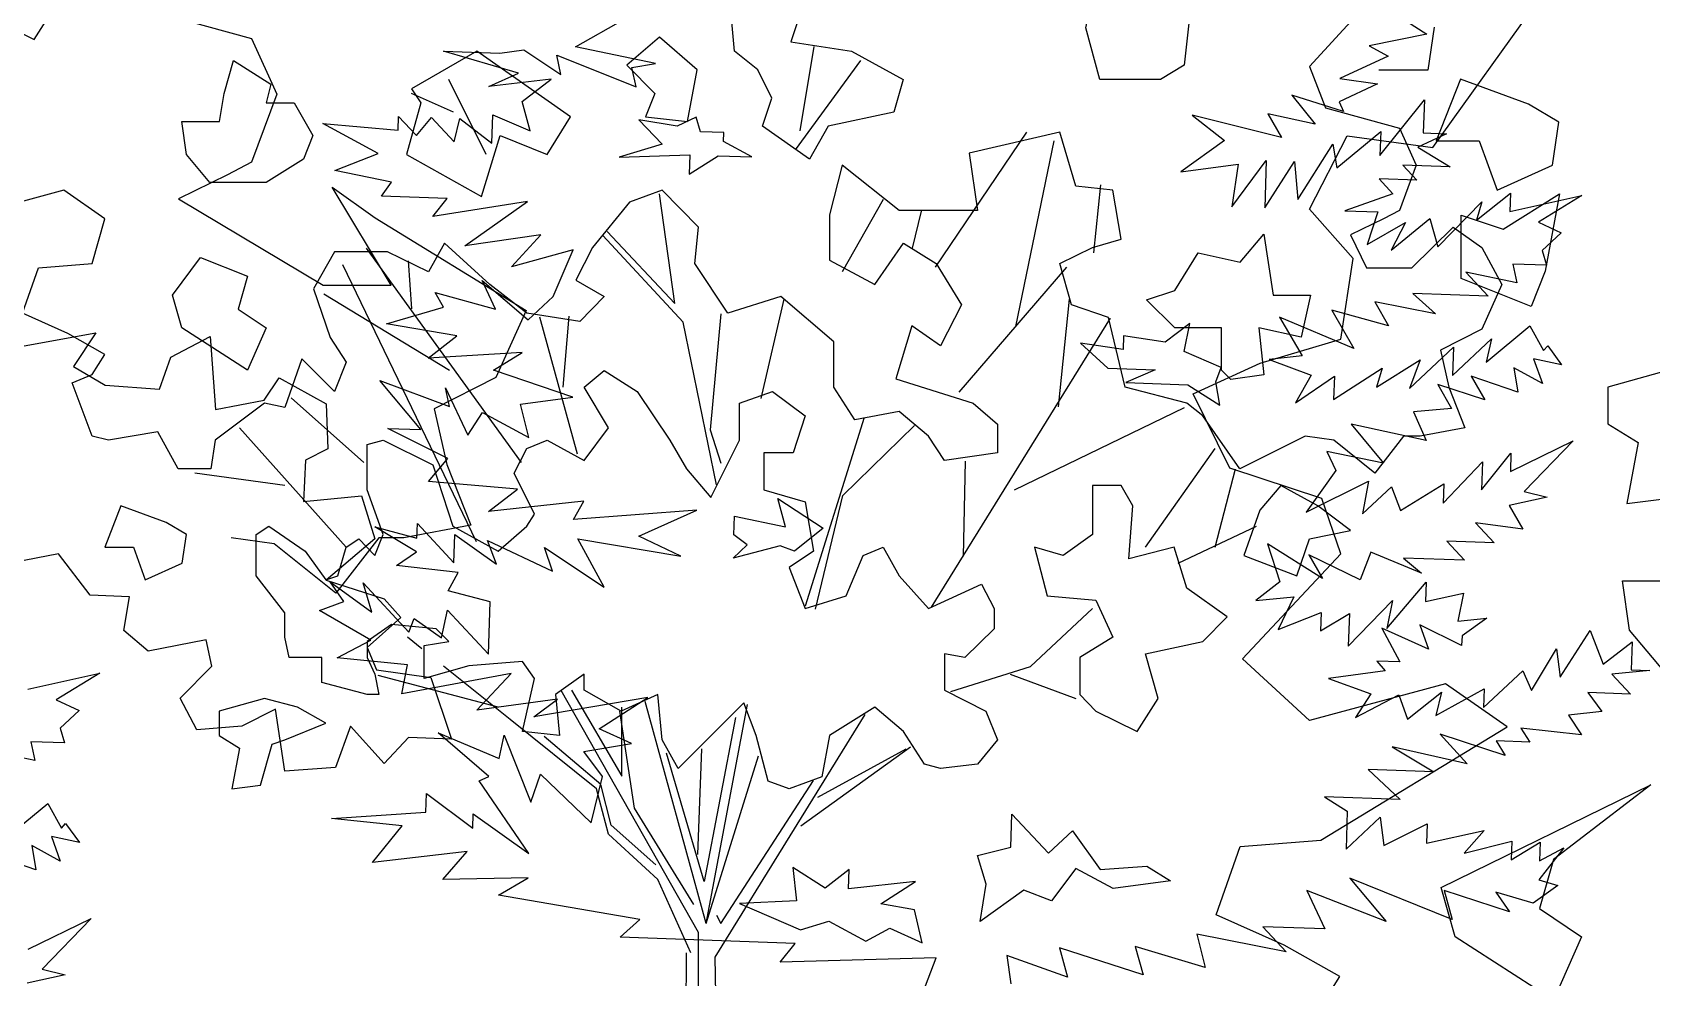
# Model space of a CAD drawing. Header units: inches. Extents: x -11 to 128, y 7 to 56.
# Drawn here: x 63.0438 to 63.4535, y 22.0253 to 22.2642 of the extents above; entities that cross this region are included whole.
import ezdxf

# ---------------------------------------------------------------- set-up
doc = ezdxf.new("R2010")
doc.units = ezdxf.units.IN
doc.header["$MEASUREMENT"] = 0
doc.layers.add('CAY', color=94, linetype='Continuous')
doc.layers.add('CAY-3', color=61, linetype='Continuous')
picture_1 = doc.add_image_def('image1.jpg', size_in_pixel=(1680, 1093))

# ---------------------------------------------------------------- blocks, each defined once
blk = doc.blocks.new('A$C76451831')
at = {"layer": 'CAY'}
for p, q in [((2204.59, 871.13), (2212.5, 918.65)), ((2201.95, 860.56), (2238.9, 910.73)), ((2027.76, 857.92), (2006.64, 900.17)), ((2009.28, 881.69), (1985.53, 892.25)), ((2280.97, 794.46), (2332.46, 870.35)), ((2491.61, 826.98), (2512.84, 868.27)), ((2512.84, 868.27), (2561.19, 861.78)), ((2326.17, 761.03), (2347.79, 865.63)), ((2370.15, 802.52), (2374.13, 840.86)), ((2133.95, 774.01), (2125.31, 835.75)), ((2228.57, 791.89), (2251.65, 832.78)), ((2268.04, 805.06), (2272.95, 825.91)), ((2516.37, 799.25), (2491.61, 826.98)), ((2095.82, 814.51), (2133.95, 774.01)), ((2047.68, 684.5), (1960.21, 805.07)), ((2138.67, 763.39), (2093.47, 812.15)), ((2022.33, 639.81), (1946.85, 795.64)), ((1985.76, 770.86), (1983.84, 797.94)), ((2294.33, 724.07), (2354.87, 794.46)), ((2509.3, 753.83), (2516.37, 799.25)), ((2006.99, 736.26), (1936.23, 779.12)), ((2182.7, 720.53), (2195.67, 776.37)), ((2350.15, 715.81), (2356.44, 776.45)), ((2071.06, 726.82), (2074.45, 766.86)), ((2159.9, 768.11), (2154, 702.83)), ((2079.11, 689.01), (2057.88, 766.34)), ((2157.54, 671.77), (2138.67, 763.39)), ((2278.74, 602.87), (2379.63, 765.75)), ((2463.9, 740.27), (2509.3, 753.83)), ((2426.16, 723.16), (2463.9, 740.27)), ((2446.8, 681.28), (2426.16, 723.16)), ((1958.78, 684.36), (1917.81, 720.82)), ((2325.38, 669.01), (2421.3, 715.42)), ((1948.81, 636.77), (1888.67, 704.01)), ((2154, 702.83), (2159.9, 683.96)), ((2207.63, 603.7), (2240.87, 709.91)), ((2228.69, 665.87), (2269.17, 705.19)), ((2296.69, 631.65), (2297.87, 685.14)), ((2399.28, 636.77), (2438.59, 692.21)), ((1914.22, 671.37), (1863.51, 678.45)), ((2438.59, 636.77), (2449.99, 680.81)), ((2498.69, 664.17), (2446.8, 681.28)), ((2213.36, 601.77), (2228.69, 665.87)), ((2509.3, 632.91), (2498.69, 664.17)), ((2417.76, 627.72), (2461.78, 648.56)), ((2334.43, 569.52), (2369.41, 602.16)), ((1991.49, 579.54), (1983.4, 586.04)), ((2041.19, 539.64), (2003.71, 569.74)), ((2289.61, 555.37), (2334.43, 569.52)), ((2034.5, 546.71), (1966.89, 564.41)), ((2323.03, 565.2), (2359.98, 551.43)), ((2147.32, 419.7), (2069.92, 556.01)), ((2075.78, 556.15), (2104.08, 507.78)), ((2151.64, 424.81), (2117.3, 549.89)), ((2151.64, 424.81), (2174.99, 548.11)), ((2089.93, 500.71), (2041.19, 539.64)), ((2102.9, 544.36), (2111.16, 489.69)), ((2104.08, 507.78), (2104.08, 546.71)), ((2168.15, 540.82), (2150.46, 448.4)), ((2156.75, 405.93), (2241.29, 542.41)), ((5199.71, 528.68), (5226.98, 544.04)), ((5661.22, 547.47), (5679.4, 535.95)), ((5683.65, 539.8), (5680.11, 515.62)), ((2092.29, 503.06), (2060.45, 530.2)), ((5679.4, 535.95), (5646.99, 529.38)), ((5646.99, 529.38), (5657.66, 523.56)), ((2150.46, 448.4), (2129.24, 520.76)), ((2146.93, 463.74), (2149.28, 523.12)), ((2205.1, 479.86), (2266.82, 524.3)), ((2214.54, 495.99), (2264.46, 523.12)), ((5125.31, 526.29), (5156.99, 525.18)), ((5167.47, 513.94), (5125.31, 526.29)), ((5156.99, 525.18), (5170.65, 526.97)), ((5170.65, 526.97), (5191.46, 513.1)), ((5189.12, 524.06), (5233.82, 506.18)), ((5191.46, 513.1), (5189.12, 524.06)), ((5244.7, 519.4), (5199.71, 528.68)), ((5657.66, 523.56), (5630.49, 510.91)), ((2151.64, 424.81), (2181.18, 519.19)), ((5150.9, 506.35), (5167.47, 513.94)), ((5231.48, 517.14), (5244.7, 519.4)), ((5233.82, 506.18), (5231.48, 517.14)), ((5680.11, 515.62), (5652.4, 515.62)), ((2098.18, 480.26), (2092.29, 503.06)), ((2159.9, 424.81), (2212.18, 505.42)), ((5185.94, 510.57), (5150.9, 506.35)), ((5169.64, 497.99), (5185.94, 510.57)), ((5651.68, 507.91), (5630.03, 497.78)), ((5630.49, 510.91), (5651.68, 507.91)), ((2096.61, 475.14), (2089.93, 500.71)), ((5174.04, 481.52), (5169.64, 497.99)), ((5632.55, 492.25), (5603.42, 501.43)), ((5603.42, 501.43), (5616.44, 485.11)), ((5630.03, 497.78), (5632.55, 492.25)), ((5652.99, 467.51), (5678.1, 498.82)), ((5678.1, 498.82), (5677.45, 480.26)), ((2111.16, 489.69), (2144.57, 435.43)), ((5057.27, 485.6), (5099.74, 481.85)), ((5088.4, 468.64), (5057.27, 485.6)), ((5099.74, 481.85), (5100.01, 489.54)), ((5100.01, 489.54), (5110.05, 478.77)), ((5110.05, 478.77), (5118.57, 488.9)), ((5118.57, 488.9), (5131.23, 475.31)), ((5131.23, 475.31), (5134.41, 488.34)), ((5134.41, 488.34), (5152.5, 474.56)), ((5152.5, 474.56), (5153.06, 490.41)), ((5153.06, 490.41), (5174.04, 481.52)), ((5597.6, 477.61), (5547.29, 490.25)), ((5547.29, 490.25), (5565.37, 476.01)), ((5589.92, 491.02), (5597.6, 477.61)), ((5616.44, 485.11), (5589.92, 491.02)), ((2124.52, 449.58), (2096.61, 475.14)), ((2123.34, 457.84), (2098.18, 480.26)), ((5565.37, 476.01), (5540.74, 458.29)), ((5628.73, 460.65), (5653.46, 481.1)), ((5653.46, 481.1), (5652.99, 467.51)), ((5690.58, 479.8), (5674.45, 472.2)), ((5677.45, 480.26), (5690.58, 479.8)), ((5064.05, 459.07), (5088.4, 468.64)), ((5606.81, 442.83), (5626.47, 473.88)), ((5626.47, 473.88), (5628.73, 460.65)), ((5674.45, 472.2), (5692.64, 461.14)), ((5096, 452.51), (5064.05, 459.07)), ((5540.74, 458.29), (5573.06, 462.6)), ((5569.51, 438.7), (5589, 464.76)), ((5573.06, 462.6), (5569.51, 438.7)), ((5589, 464.76), (5588.07, 438.05)), ((5588.07, 438.05), (5604.84, 464.21)), ((5604.84, 464.21), (5606.81, 442.83)), ((5665.94, 462.08), (5673.8, 453.64)), ((5692.64, 461.14), (5665.94, 462.08)), ((2142.99, 408.29), (2124.52, 449.58)), ((5062.55, 449.63), (5086.72, 432.52)), ((5090.28, 444.55), (5096, 452.51)), ((5652.53, 454.38), (5660.39, 445.95)), ((5673.8, 453.64), (5652.53, 454.38)), ((5127.39, 443.26), (5090.28, 444.55)), ((5119.34, 433.11), (5127.39, 443.26)), ((5172.65, 441.67), (5119.34, 433.11)), ((5137.34, 416.61), (5172.65, 441.67)), ((5660.39, 445.95), (5633.33, 436.47)), ((5685.63, 416.05), (5710.54, 441.48)), ((5707.46, 431.16), (5726.57, 446.36)), ((5710.54, 441.48), (5707.46, 431.16)), ((5726.57, 446.36), (5726.2, 435.94)), ((5726.2, 435.94), (5766.85, 444.95)), ((5766.85, 444.95), (5742.31, 429.94)), ((2157.54, 429.53), (2159.9, 424.81)), ((5633.33, 436.47), (5651.88, 435.82)), ((5651.88, 435.82), (5645.8, 417.45)), ((5645.8, 417.45), (5667.53, 429.83)), ((5659.29, 414.25), (5681.21, 432.08)), ((5667.53, 429.83), (5659.29, 414.25)), ((5681.21, 432.08), (5685.63, 416.05)), ((5742.31, 429.94), (5755.24, 424.05)), ((5180.15, 422.83), (5137.34, 416.61)), ((5163.66, 404.81), (5180.15, 422.83)), ((5755.24, 424.05), (5744.47, 414)), ((2147.32, 135.38), (2147.32, 419.7)), ((5198.44, 414.48), (5163.66, 404.81)), ((5187.1, 388.13), (5198.44, 414.48)), ((5744.47, 414), (5746.9, 405.75)), ((2138.28, 140.1), (2140.64, 408.29)), ((2161.47, 135.38), (2156.75, 405.93)), ((5701.45, 401.9), (5714.12, 388.31)), ((5730.24, 395.91), (5701.45, 401.9)), ((5746.9, 405.75), (5727.89, 406.42)), ((5727.89, 406.42), (5730.24, 395.91)), ((5154.68, 381.1), (5147.08, 397.23)), ((5147.08, 397.23), (5173.04, 375.02)), ((5120.57, 390.45), (5154.68, 381.1)), ((5125.26, 382.13), (5120.57, 390.45)), ((5173.04, 375.02), (5187.1, 388.13)), ((5650.11, 385.11), (5657.8, 371.69)), ((5684.32, 378.47), (5650.11, 385.11)), ((5714.12, 388.31), (5671.57, 389.8)), ((5671.57, 389.8), (5684.32, 378.47)), ((5093.21, 372.82), (5125.26, 382.13)), ((5171.94, 380.31), (5154.84, 342.56)), ((5596.34, 376.56), (5609.18, 354.8)), ((5638.32, 358.77), (5596.34, 376.56)), ((5625.93, 380.51), (5638.32, 358.77)), ((5657.8, 371.69), (5625.93, 380.51)), ((5132.85, 366), (5093.21, 372.82)), ((5116.55, 353.42), (5132.85, 366)), ((5712.82, 351.18), (5737.55, 371.63)), ((5737.55, 371.63), (5745.22, 357.76)), ((5169.68, 356.55), (5116.55, 353.42)), ((5153.48, 346.69), (5169.68, 356.55)), ((5669.71, 336.37), (5694.53, 359.53)), ((5693.98, 343.68), (5715.99, 364.22)), ((5694.53, 359.53), (5693.98, 343.68)), ((5715.99, 364.22), (5712.82, 351.18)), ((5745.22, 357.76), (5747.58, 360.4)), ((5747.58, 360.4), (5755.36, 349.7)), ((5609.18, 354.8), (5590.52, 352.74)), ((5590.52, 352.74), (5614.23, 343.75)), ((5626.89, 330.16), (5654.25, 347.79)), ((5651.15, 337.02), (5675.71, 352.48)), ((5654.25, 347.79), (5651.15, 337.02)), ((5675.71, 352.48), (5669.71, 336.37)), ((5744.58, 339.2), (5728.57, 347.91)), ((5728.57, 347.91), (5730.81, 334.24)), ((5755.36, 349.7), (5739.62, 352.97)), ((5739.62, 352.97), (5744.58, 339.2)), ((5112.43, 313.22), (5089.38, 340.77)), ((5089.38, 340.77), (5128.75, 326.25)), ((5154.84, 342.56), (5120.06, 324.86)), ((5198.26, 331.53), (5153.48, 346.69)), ((5614.23, 343.75), (5605.53, 328.18)), ((5605.53, 328.18), (5627.35, 343.29)), ((5627.35, 343.29), (5626.89, 330.16)), ((5712.08, 329.9), (5685.64, 338.53)), ((5685.64, 338.53), (5693.33, 325.12)), ((5730.81, 334.24), (5704.39, 343.32)), ((5704.39, 343.32), (5712.08, 329.9)), ((5126.39, 336.76), (5139.05, 310.02)), ((5128.75, 326.25), (5126.39, 336.76)), ((5168.67, 327.57), (5198.26, 331.53)), ((5120.06, 324.86), (5127.13, 293.6)), ((5139.05, 310.02), (5147.21, 322.88)), ((5147.21, 322.88), (5173.45, 308.82)), ((5173.45, 308.82), (5168.67, 327.57)), ((5693.33, 325.12), (5671.96, 323.14)), ((5671.96, 323.14), (5679.1, 307.03)), ((5093.87, 313.86), (5112.43, 313.22)), ((5127.72, 296.82), (5093.87, 313.86)), ((5636.83, 316.21), (5655.1, 294.27)), ((5679.1, 307.03), (5636.83, 316.21)), ((5726.53, 289.51), (5762.02, 306.85)), ((5762.02, 306.85), (5734.29, 278.35)), ((5116.85, 284.05), (5127.72, 296.82)), ((5127.13, 293.6), (5140.69, 259.39)), ((5623.15, 300.82), (5628.22, 290.22)), ((5655.1, 294.27), (5623.15, 300.82)), ((5688.75, 271.78), (5710.86, 295.04)), ((5710.31, 279.19), (5726.89, 299.92)), ((5710.86, 295.04), (5710.31, 279.19)), ((5726.89, 299.92), (5726.53, 289.51)), ((5166.99, 279.58), (5116.85, 284.05)), ((5628.22, 290.22), (5611.54, 266.77)), ((5611.54, 266.77), (5646.58, 284.14)), ((5646.58, 284.14), (5643.22, 265.67)), ((5150.69, 267), (5166.99, 279.58)), ((5643.22, 265.67), (5659.62, 280.96)), ((5659.62, 280.96), (5664.59, 267.64)), ((5664.59, 267.64), (5689.13, 282.65)), ((5689.13, 282.65), (5688.75, 271.78)), ((5747.32, 275.18), (5725.86, 270.49)), ((5734.29, 278.35), (5747.32, 275.18)), ((5204.37, 272.83), (5150.69, 267)), ((5198.57, 262.61), (5204.37, 272.83)), ((5268.09, 267.89), (5198.57, 262.61)), ((5235.4, 253.16), (5268.09, 267.89)), ((5725.86, 270.49), (5733.55, 257.07)), ((5110.03, 244.39), (5086.5, 258.36)), ((5086.5, 258.36), (5110.3, 252.09)), ((5140.69, 259.39), (5102.96, 252.31)), ((5110.3, 252.09), (5110.58, 260.24)), ((5110.58, 260.24), (5131.11, 238.22)), ((5733.55, 257.07), (5706.94, 260.72)), ((5706.94, 260.72), (5717.43, 249.48)), ((5029.84, 248.77), (5005.67, 252.31)), ((5064.63, 221.05), (5029.84, 248.77)), ((5088.81, 252.31), (5064.63, 221.05)), ((5102.96, 252.31), (5088.81, 252.31)), ((5131.11, 238.22), (5131.66, 254.07)), ((5131.66, 254.07), (5155.1, 237.38)), ((5155.1, 237.38), (5150.12, 250.7)), ((5150.12, 250.7), (5186.68, 233.56)), ((5186.68, 233.56), (5182.16, 246.86)), ((5182.16, 246.86), (5215.82, 224.38)), ((5200.91, 251.65), (5259.03, 241.91)), ((5215.82, 224.38), (5200.91, 251.65)), ((5259.03, 241.91), (5235.4, 253.16)), ((5620.65, 229.28), (5589.62, 248.95)), ((5589.62, 248.95), (5596.57, 227.4)), ((5717.43, 249.48), (5690.72, 250.41)), ((5690.72, 250.41), (5700.77, 239.63)), ((5098.88, 236.62), (5110.03, 244.39)), ((5641.92, 228.54), (5612.96, 242.7)), ((5612.96, 242.7), (5620.65, 229.28)), ((5647.91, 244.2), (5641.92, 228.54)), ((5676.5, 232.32), (5647.91, 244.2)), ((5700.77, 239.63), (5666.37, 240.83)), ((5666.37, 240.83), (5676.5, 232.32)), ((5133.64, 232.69), (5098.88, 236.62)), ((5127.84, 222.47), (5133.64, 232.69)), ((5069.17, 216.35), (5061.4, 227.51)), ((5061.4, 227.51), (5084.82, 210.37)), ((5079.96, 226.86), (5105.73, 199.21)), ((5084.82, 210.37), (5079.96, 226.86)), ((5151.64, 216.19), (5127.84, 222.47)), ((5596.57, 227.4), (5583.06, 216.99)), ((5656.83, 201.27), (5679.04, 227.24)), ((5679.04, 227.24), (5678.66, 216.38)), ((5678.66, 216.38), (5700.12, 221.07)), ((5700.12, 221.07), (5696.85, 205.31)), ((5055.4, 211.39), (5069.17, 216.35)), ((5084.27, 194.52), (5055.4, 211.39)), ((5124.19, 195.85), (5127.46, 211.6)), ((5127.46, 211.6), (5150.61, 186.76)), ((5150.61, 186.76), (5151.64, 216.19)), ((5583.06, 216.99), (5604.43, 218.97)), ((5604.43, 218.97), (5595.64, 200.69)), ((5595.64, 200.69), (5619.99, 210.27)), ((5619.99, 210.27), (5619.62, 199.85)), ((5635.18, 191.15), (5660.1, 217.02)), ((5660.1, 217.02), (5656.83, 201.27)), ((5105.73, 199.21), (5108.71, 206.81)), ((5108.71, 206.81), (5124.19, 195.85)), ((5619.62, 199.85), (5635.83, 209.71)), ((5635.83, 209.71), (5635.18, 191.15)), ((5654.12, 201.37), (5664.33, 182.42)), ((5680.44, 189.57), (5654.12, 201.37)), ((5699.09, 191.64), (5675.48, 203.34)), ((5675.48, 203.34), (5680.44, 189.57)), ((5696.85, 205.31), (5713.22, 207.01)), ((5713.22, 207.01), (5699.28, 197.07)), ((5065.35, 184.75), (5084.27, 194.52)), ((5699.28, 197.07), (5699.09, 191.64)), ((5754.66, 173.83), (5771.43, 199.99)), ((5771.43, 199.99), (5778.93, 181.14)), ((5778.93, 181.14), (5795.23, 193.72)), ((5795.23, 193.72), (5794.68, 177.87)), ((5105.08, 180.65), (5065.35, 184.75)), ((5651.21, 182.88), (5655.99, 177.27)), ((5664.33, 182.42), (5651.21, 182.88)), ((5738.54, 166.23), (5752.5, 189.77)), ((5752.5, 189.77), (5754.66, 173.83)), ((5101.8, 164.44), (5105.08, 180.65)), ((5163.37, 175.89), (5101.8, 164.44)), ((5144.07, 155.26), (5163.37, 175.89)), ((5655.99, 177.27), (5624.12, 172.95)), ((5711.47, 156.75), (5733.48, 177.29)), ((5733.48, 177.29), (5738.54, 166.23)), ((5805.09, 177.51), (5783.72, 175.53)), ((5783.72, 175.53), (5794.2, 164.29)), ((5794.68, 177.87), (5805.09, 177.51)), ((5624.12, 172.95), (5647.84, 164.41)), ((5647.84, 164.41), (5639.22, 151.11)), ((5668.64, 150.09), (5687.75, 165.29)), ((5684.58, 152.25), (5711.83, 167.16)), ((5687.75, 165.29), (5684.58, 152.25)), ((5711.83, 167.16), (5711.47, 156.75)), ((5794.2, 164.29), (5770.22, 165.13)), ((5770.22, 165.13), (5778, 154.43)), ((5189.6, 161.37), (5144.07, 155.26)), ((5240.39, 162.32), (5176.11, 151.42)), ((5176.11, 151.42), (5189.6, 161.37)), ((5213.04, 144.69), (5240.39, 162.32)), ((5639.22, 151.11), (5663.68, 163.86)), ((5663.68, 163.86), (5668.64, 150.09)), ((5778, 154.43), (5759.35, 152.36)), ((5759.35, 152.36), (5766.66, 141.22)), ((5150.92, 117.85), (5122.33, 142.42)), ((5122.33, 142.42), (5156.72, 128.07)), ((5156.72, 128.07), (5159.44, 141.12)), ((5159.44, 141.12), (5174.44, 103.42)), ((5231.32, 136.34), (5213.04, 144.69)), ((5723.66, 129.58), (5686.93, 141.74)), ((5686.93, 141.74), (5702.2, 124.89)), ((5737.52, 137.25), (5718.51, 137.92)), ((5718.51, 137.92), (5723.66, 129.58)), ((5766.66, 141.22), (5732.36, 145.14)), ((5732.36, 145.14), (5737.52, 137.25)), ((5204.43, 131.84), (5231.32, 136.34)), ((5214.82, 117.88), (5204.43, 131.84)), ((5702.2, 124.89), (5659.94, 134.52)), ((5659.94, 134.52), (5683.47, 120.56)), ((5174.44, 103.42), (5179.97, 119.1)), ((5179.97, 119.1), (5208.47, 91.81)), ((5646.36, 121.85), (5664.34, 104.9)), ((5683.47, 120.56), (5646.36, 121.85)), ((5145.4, 115.32), (5150.92, 117.85)), ((5173.42, 74.45), (5145.4, 115.32)), ((5208.47, 91.81), (5214.82, 117.88)), ((5115.33, 97.78), (5115.69, 108.2)), ((5115.69, 108.2), (5141.75, 88.7)), ((5621.8, 106.39), (5634.65, 98.23)), ((5664.34, 104.9), (5621.8, 106.39)), ((5062.19, 94.2), (5115.33, 97.78)), ((5101.92, 90.09), (5062.19, 94.2)), ((5141.75, 88.7), (5142.03, 96.85)), ((5142.03, 96.85), (5173.42, 74.45)), ((5634.65, 98.23), (5633.91, 76.95)), ((5633.91, 76.95), (5653.12, 94.87)), ((5653.12, 94.87), (5655.28, 78.93)), ((5085.34, 69.36), (5101.92, 90.09)), ((5655.28, 78.93), (5679.72, 91.22)), ((5679.72, 91.22), (5679.35, 80.35)), ((5679.35, 80.35), (5711.76, 87.38)), ((5711.76, 87.38), (5700.44, 74.63)), ((5138.57, 75.66), (5085.34, 69.36)), ((5124.88, 59.82), (5138.57, 75.66)), ((5700.44, 74.63), (5727.42, 81.39)), ((5727.42, 81.39), (5727.05, 70.98)), ((5727.05, 70.98), (5743.26, 80.84)), ((5756.74, 77.65), (5742.51, 59.56)), ((5743.26, 80.84), (5742.89, 70.43)), ((5742.89, 70.43), (5756.74, 77.65)), ((5172.95, 60.86), (5124.88, 59.82)), ((5156.29, 51.02), (5172.95, 60.86)), ((5693.7, 37.24), (5636.06, 60.56)), ((5636.06, 60.56), (5656.51, 36.27)), ((5753.28, 56.46), (5739.34, 46.52)), ((5742.51, 59.56), (5753.28, 56.46)), ((5236.02, 37.35), (5156.29, 51.02)), ((5656.51, 36.27), (5611.8, 53.7)), ((5611.8, 53.7), (5621.92, 32.04)), ((5726.02, 41.55), (5689.29, 53.71)), ((5689.29, 53.71), (5693.7, 37.24)), ((5739.34, 46.52), (5718.26, 52.7)), ((5718.26, 52.7), (5726.02, 41.55)), ((5224.8, 27.32), (5236.02, 37.35)), ((5600.17, 19.2), (5549.77, 29.12)), ((5549.77, 29.12), (5554.55, 10.36)), ((5621.92, 32.04), (5587.07, 33.25)), ((5587.07, 33.25), (5600.17, 19.2)), ((5323.46, 23.87), (5224.8, 27.32)), ((5314.94, 13.29), (5323.46, 23.87)), ((5472.46, 21.39), (5476.87, 4.92)), ((5519.51, 6.15), (5472.46, 21.39)), ((5515.09, 22.17), (5519.51, 6.15)), ((5554.55, 10.36), (5515.09, 22.17)), ((5402.93, 15.66), (5314.94, 13.29)), ((5396.95, 0), (5402.93, 15.66)), ((5476.87, 4.92), (5442.85, 16.98)), ((5442.85, 16.98), (5445.02, 1.04))]:
    blk.add_line(p, q, dxfattribs=at)
for points in [[(2519.17, 937.2), (2491.66, 907.32), (2500.7, 884.12), (2542.37, 872.71), (2551.8, 851.87), (2542.37, 826.31), (2533.32, 821.59), (2514.85, 812.55), (2523.89, 794.06), (2549.44, 794.06), (2572.63, 816.87), (2588.75, 805.47), (2600.15, 784.63), (2588.75, 759.46), (2565.56, 747.66), (2570.27, 726.82), (2579.31, 704.01), (2554.16, 699.29), (2544.72, 699.29), (2528.61, 678.45), (2505.42, 696.93), (2489.3, 699.29), (2452.35, 680.81), (2431.52, 710.7), (2422.48, 717.77), (2387.88, 726.82), (2378.45, 766.14), (2357.62, 773.22), (2350.93, 796.42), (2369.41, 805.47), (2385.53, 810.19), (2380.81, 837.71), (2359.98, 840.07), (2350.93, 870.35), (2299.83, 858.56), (2304.55, 826.31), (2260.53, 826.31), (2228.29, 851.87), (2221.22, 823.95), (2221.22, 798.39), (2246.77, 784.63), (2262.88, 807.83), (2281.36, 796.42), (2295.51, 773.22), (2283.72, 750.02), (2267.6, 761.42), (2258.56, 731.54), (2302.19, 717.77), (2315.95, 705.98), (2315.95, 689.85), (2286.08, 685.53), (2277.04, 699.29), (2260.53, 713.06), (2235.37, 708.34), (2223.58, 726.82), (2223.58, 752.38), (2193.7, 777.94), (2163.83, 768.5), (2145.35, 796.42), (2147.32, 816.87), (2126.88, 837.71), (2108.4, 831.03), (2087.57, 805.47), (2078.14, 786.99), (2094.25, 777.94), (2080.49, 763.78), (2050.62, 768.5), (2029.79, 784.63), (2004.24, 807.83), (1995.2, 791.7), (1972, 803.11), (1942.13, 803.11), (1930.34, 782.27), (1939.77, 754.74), (1948.81, 740.98), (1942.13, 724.46), (1930.34, 736.26), (1923.73, 742.87), (1914.22, 715.42), (1902.82, 717.77), (1874.91, 696.93), (1872.55, 680.81), (1854.08, 680.81), (1842.68, 701.65), (1814.77, 696.93), (1805.73, 699.29), (1794.33, 729.18), (1805.73, 733.9), (1812.81, 745.3), (1791.97, 757.1), (1766.42, 768.5), (1775.46, 794.06), (1805.73, 796.42), (1812.81, 821.59), (1789.61, 837.71), (1738.51, 823.95)], [(1769.33, 556.72), (1809.97, 565.72), (1785.43, 550.71), (1798.37, 544.82), (1787.59, 534.77), (1790.02, 526.53), (1771.02, 527.19), (1773.37, 516.68), (1744.58, 522.67)], [(1755.95, 471.96), (1780.68, 492.4), (1788.35, 478.53), (1790.71, 481.17), (1798.49, 470.47), (1782.74, 473.74), (1787.7, 459.97), (1771.69, 468.69), (1773.93, 455.01), (1747.51, 464.09)], [(1769.65, 410.28), (1805.15, 427.63), (1777.42, 399.13), (1790.45, 395.95), (1768.99, 391.26)]]:
    blk.add_lwpolyline(points, dxfattribs=at)
for points in [[(2209.87, 855.28), (2183.47, 873.77), (2188.75, 889.61), (2180.83, 905.45), (2167.64, 916.01), (2165, 945.06), (2180.83, 950.34), (2196.67, 963.54), (2186.11, 987.3), (2199.31, 1016.34), (2230.98, 1024.27), (2270.57, 1013.7), (2254.73, 1003.14), (2244.18, 982.02), (2278.49, 974.1), (2278.49, 947.7), (2257.37, 939.77), (2236.26, 931.85), (2204.59, 937.13), (2199.31, 921.29), (2233.62, 916.01), (2262.65, 900.17), (2257.37, 881.69), (2220.42, 873.77)], [(2365.58, 929.21), (2370.86, 952.98), (2405.17, 945.06), (2410.45, 963.54), (2407.81, 982.02), (2423.65, 987.3), (2447.4, 979.38), (2439.48, 942.42), (2423.65, 931.85), (2421.01, 908.09), (2407.81, 900.17), (2373.5, 900.17)], [(2141.24, 876.41), (2146.52, 905.45), (2125.41, 923.93), (2106.93, 908.09), (2122.77, 892.25), (2117.49, 879.05)], [(2062.07, 857.92), (2075.26, 879.05), (2022.48, 916.01), (1985.53, 894.89), (1990.81, 886.97), (1982.89, 857.92), (2025.12, 834.16), (2035.67, 868.49)], [(1903.71, 886.97), (1919.55, 886.97), (1930.1, 868.49), (1924.83, 855.28), (1903.71, 842.08), (1872.04, 842.08), (1858.84, 857.92), (1856.21, 876.41), (1877.32, 876.41), (1879.96, 892.25), (1885.24, 910.73), (1906.35, 897.53)], [(2577.09, 788.11), (2577.09, 823.75), (2600.85, 815.83), (2632.52, 835.64), (2624.6, 792.07), (2616.68, 772.27)], [(2415.73, 781.35), (2428.92, 802.48), (2452.68, 797.2), (2465.87, 813.04), (2471.15, 778.71), (2492.27, 778.71), (2486.99, 754.95), (2463.23, 760.23), (2465.87, 733.83), (2447.4, 731.19), (2442.12, 736.47), (2442.12, 760.23), (2415.73, 760.23), (2399.89, 776.07)], [(1856.21, 760.23), (1850.93, 778.71), (1866.76, 799.84), (1893.15, 789.28), (1887.88, 770.79), (1903.71, 760.23), (1893.15, 736.47)], [(1999.52, 590.76), (1974.36, 593.12), (1960.61, 583.68), (1960.61, 574.63), (1964.93, 565.2), (1967.29, 553.79), (1960.61, 553.79), (1935.05, 560.48), (1935.05, 574.63), (1916.58, 574.63), (1914.22, 586.04), (1914.22, 599.8), (1898.11, 620.64), (1898.11, 643.85), (1905.18, 648.56), (1925.62, 634.41), (1937.41, 618.28), (1944.1, 620.64), (1948.81, 636.77), (1955.89, 641.49), (1964.93, 632.05), (1969.65, 643.85), (1960.61, 669.01), (1960.61, 694.57), (1969.65, 696.93), (1997.55, 683.17), (2008.95, 648.56), (2034.5, 634.41), (2050.62, 648.56), (2054.94, 655.25), (2043.55, 678.45), (2050.62, 692.21), (2062.02, 696.93), (2082.85, 685.53), (2096.61, 704.01), (2082.85, 726.82), (2094.25, 736.26), (2112.73, 724.46), (2131.2, 696.93), (2140.64, 680.81), (2154.39, 664.69), (2170.51, 696.93), (2170.51, 717.77), (2188.99, 724.46), (2207.46, 710.7), (2200.78, 689.85), (2184.27, 689.85), (2184.27, 669.01), (2207.46, 662.33), (2212.18, 634.41), (2198.42, 625.36), (2207.46, 602.16), (2230.65, 609.24), (2240.09, 632.05), (2251.49, 636.77), (2260.53, 620.64), (2277.04, 602.16), (2306.91, 615.93), (2313.98, 602.16), (2313.98, 590.76), (2297.48, 574.63), (2286.08, 576.6), (2286.08, 556.15), (2309.27, 544.36), (2315.95, 528.23), (2304.55, 514.47), (2283.72, 512.11), (2274.68, 514.47), (2262.88, 532.95), (2246.77, 546.71), (2221.22, 530.59), (2216.89, 507.39), (2198.42, 500.71), (2186.63, 505.03), (2179.94, 530.59), (2172.87, 549.07), (2156.75, 532.95), (2135.92, 512.11), (2126.88, 528.23), (2124.52, 553.79), (2103.69, 544.36), (2082.85, 556.15), (2082.85, 565.2), (2066.74, 553.79), (2069.1, 530.59), (2048.26, 532.95), (2054.94, 562.84), (2048.26, 572.28), (2017.99, 569.92), (1992.84, 562.84), (1992.84, 581.32), (2006.6, 583.68)], [(2392.21, 659.97), (2385.53, 671.37), (2369.41, 671.37), (2369.41, 643.85), (2352.9, 632.05), (2336.78, 636.77), (2343.86, 609.24), (2371.37, 606.88), (2380.81, 586.04), (2362.33, 574.63), (2362.33, 553.79), (2371.37, 544.36), (2394.57, 532.95), (2406.36, 551.43), (2399.28, 576.6), (2431.52, 583.68), (2445.27, 597.44), (2422.48, 613.57), (2415.4, 636.77), (2389.85, 630.08)], [(2475.54, 671.37), (2463.75, 657.61), (2454.71, 632.05), (2484.58, 620.64), (2491.66, 641.49), (2514.85, 646.2), (2496.37, 659.97)], [(4892.21, 659.97), (4885.53, 671.37), (4869.41, 671.37), (4869.41, 643.85), (4852.9, 632.05), (4836.78, 636.77), (4843.86, 609.24), (4871.37, 606.88), (4880.81, 586.04), (4862.33, 574.63), (4862.33, 553.79), (4871.37, 544.36), (4894.57, 532.95), (4906.36, 551.43), (4899.28, 576.6), (4931.52, 583.68), (4945.27, 597.44), (4922.48, 613.57), (4915.4, 636.77), (4889.85, 630.08)], [(5270.09, 480.89), (5267.66, 489.13), (5257.06, 484.06), (5235.43, 487.54), (5248.55, 473.93), (5224.28, 466.62), (5264.2, 467.94), (5263.82, 457.08), (5280.04, 467.39), (5299.05, 466.73), (5283.04, 475.45), (5283.22, 480.43)], [(5560.63, 340.18), (5563.63, 348.23), (5542.64, 357.13), (5545.91, 372.88), (5531.95, 362.49), (5508.51, 366.03), (5508.25, 358.33), (5484.35, 361.88), (5499.72, 347.75), (5526.42, 346.81), (5509.86, 339.69), (5544.71, 338.47), (5562.89, 326.95)], [(5288.9, 254.01), (5289.27, 264.43), (5318.06, 258.44), (5313.63, 274.46), (5339.33, 257.69), (5323.02, 244.66), (5314.96, 247.66), (5288.45, 240.88), (5296.41, 248.31)], [(5431.12, 57.29), (5426.24, 73.32), (5444.99, 78.11), (5445.64, 96.67), (5466.17, 74.65), (5479.75, 87.32), (5495.3, 65.47), (5521.65, 67.27), (5534.95, 59.1), (5502.63, 54.79), (5481.72, 65.95), (5467.95, 47.84), (5452.3, 53.83), (5427.66, 36.1)], [(5395.07, 24.09), (5390.74, 42.83), (5371.82, 46.21), (5391.29, 58.68), (5353.54, 54.56), (5353.92, 65.42), (5340.41, 55.01), (5322.23, 66.53), (5324.3, 47.87), (5292.07, 46.28), (5326.45, 31.48), (5342.48, 36.36), (5363.39, 25.2), (5376.78, 32.44)]]:
    blk.add_lwpolyline(points, close=True, dxfattribs=at)
at = {"layer": 'CAY-3'}
for p, q in [((2561.19, 861.78), (2631.14, 959.12)), ((2453.87, 573.92), (2509.3, 632.91)), ((2491.61, 539.12), (2453.87, 573.92)), ((2568.26, 559.77), (2491.61, 539.12)), ((2603.05, 535.58), (2568.26, 559.77)), ((4954.64, 550.49), (5017.14, 533.39)), ((2498.11, 471.65), (2603.05, 535.58)), ((5017.14, 533.39), (5031.3, 502.12)), ((5031.3, 502.12), (5017.14, 463.78)), ((2439.15, 429.77), (2452.71, 468.11)), ((2452.71, 468.11), (2498.11, 471.65)), ((5003.58, 456.71), (4975.87, 443.14)), ((5017.14, 463.78), (5003.58, 456.71)), ((5095.88, 394.47), (5062.55, 449.63)), ((4975.87, 443.14), (5057.56, 394.47)), ((2477.47, 412.66), (2439.15, 429.77)), ((5086.72, 432.52), (5171.94, 380.31)), ((2508.72, 394.97), (2477.47, 412.66)), ((2498.11, 377.86), (2508.72, 394.97)), ((5057.56, 394.47), (5095.88, 394.47))]:
    blk.add_line(p, q, dxfattribs=at)
for points in [[(2739.41, 633.65), (2763.16, 633.65), (2779, 605.93), (2771.08, 586.12), (2739.41, 566.32), (2691.9, 566.32), (2672.11, 590.08), (2668.15, 617.81), (2699.82, 617.81), (2703.78, 641.57), (2711.69, 669.29), (2743.37, 649.49)], [(1847.4, 650.53), (1821.85, 659.97), (1812.81, 636.77), (1828.92, 636.77), (1835.61, 618.28), (1856.44, 627.72), (1858.8, 643.85)], [(1921.3, 546.71), (1902.82, 551.43), (1877.27, 544.36), (1877.27, 530.59), (1888.67, 523.51), (1884.35, 500.71), (1900.46, 502.67), (1907.15, 525.87), (1914.22, 528.23), (1937.41, 537.67)], [(2573.82, 417.36), (2565.9, 445.08), (2683.98, 502.95), (2629.25, 460.93), (2621.33, 433.2), (2645.08, 417.36), (2629.25, 381.72)], [(5736.7, 496.38), (5698.37, 510.54), (5684.81, 475.74), (5708.98, 475.74), (5719.01, 448.02), (5750.26, 462.17), (5753.8, 486.36)], [(5847.55, 340.66), (5819.83, 347.74), (5781.51, 337.12), (5781.51, 316.48), (5798.61, 305.86), (5792.12, 271.65), (5816.3, 274.6), (5826.32, 309.4), (5836.93, 312.94), (5871.72, 327.09)]]:
    blk.add_lwpolyline(points, close=True, dxfattribs=at)
blk.add_lwpolyline([(4876.64, 358.19), (4929.38, 367.68), (4916.72, 348.7), (4934.65, 338.15), (4965.24, 336.04), (4971.56, 353.97), (4993.71, 365.57), (4996.88, 324.44), (5024.3, 329.71), (5032.74, 342.37), (5059.1, 327.61), (5060.16, 302.29), (5047.5, 295.96), (5046.45, 272.76), (5079.14, 275.93), (5086.52, 251.67), (5059.1, 228.46), (5091.8, 217.92), (5101.29, 207.37), (5082.31, 190.5), (5087.58, 177.84), (5118.16, 173.62), (5129.77, 138.82), (5105.51, 139.87), (5091.8, 125.11), (5072.81, 146.2), (5064.38, 123), (5035.9, 120.89), (5030.63, 155.69), (5011.64, 146.2), (4986.33, 144.09), (4976.84, 162.02), (4994.77, 179.95), (4991.6, 194.71), (4958.91, 188.39), (4945.2, 199.99), (4948.36, 218.97), (4926.21, 220.03), (4908.28, 243.23), (4870.31, 235.85)], dxfattribs=at)

msp = doc.modelspace()

# ---------------------------------------------------------------- block references
at = {"layer": 'CAY', "xscale": 0.0004489089019145984, "yscale": 0.0004489089019145984, "zscale": 0.0004489089019145984}
for p in [(60.84706, 22.02325), (62.24839, 21.84829)]:
    msp.add_blockref('A$C76451831', p, dxfattribs=at)

# ---------------------------------------------------------------- pictures from other files: only their frames are drawn
image = msp.add_image(picture_1, insert=(12.49661, 7.37723), size_in_units=(74.4025, 48.40591))
image.dxf.flags = 6

doc.saveas('drawing.dxf')
